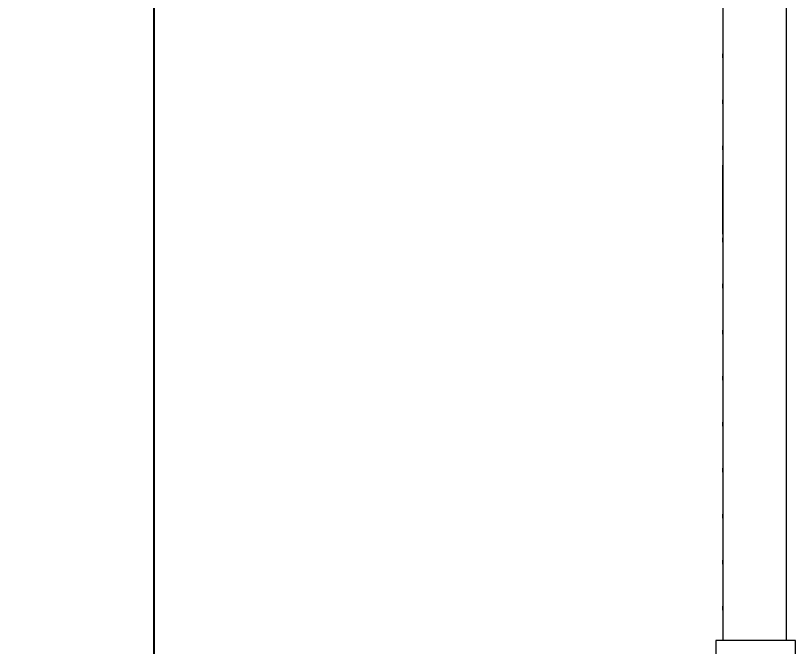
# Model space of a CAD drawing. Header units: millimetres. Extents: x -999 to 4635, y -962 to 3668.
# Drawn here: x -998.6 to -659.9, y 2512.4 to 2786.5 of the extents above; entities that cross this region are included whole.
import ezdxf

# ---------------------------------------------------------------- set-up
doc = ezdxf.new("R2010")
doc.units = ezdxf.units.MM
doc.layers.add('GORUNEN', color=7, linetype='Continuous', lineweight=9)
doc.layers.add('OLCU', color=4, linetype='Continuous', lineweight=9)
doc.styles.add('PI3D', font='arial.ttf')
doc.dimstyles.new('PF_MM', dxfattribs={"dimtxt": 40, "dimasz": 32, "dimexe": 24, "dimexo": 20, "dimgap": 14, "dimtad": 1, "dimdec": 1, "dimtxsty": 'PI3D', "dimcen": 2.5, "dimclrd": 4, "dimclre": 4, "dimclrt": 3, "dimazin": 3, "dimtfac": 1, "dimtmove": 0, "dimatfit": 3})

msp = doc.modelspace()

# ---------------------------------------------------------------- linework, layer by layer
at = {"layer": 'GORUNEN'}
for points in [[(-663.86, 2946.5), (-663.86, 2515)], [(-691.36, 2917.99), (-691.36, 2515)], [(-691.36, 2789.9), (-691.36, 2784.87)], [(-691.36, 2784.87), (-691.36, 2783.1)], [(-691.36, 2783.1), (-691.36, 2769.9)], [(-691.36, 2768.13), (-691.36, 2769.9)], [(-691.36, 2769.9), (-691.36, 2764.87)], [(-691.36, 2764.87), (-691.36, 2763.1)], [(-691.36, 2763.1), (-691.36, 2749.9)], [(-691.36, 2748.13), (-691.36, 2749.9)], [(-691.36, 2749.9), (-691.36, 2744.87)], [(-691.36, 2744.87), (-691.36, 2743.1)], [(-691.36, 2743.1), (-691.36, 2729.9)], [(-691.36, 2728.13), (-691.36, 2729.9)], [(-691.36, 2729.9), (-691.36, 2724.87)], [(-691.36, 2724.87), (-691.36, 2723.1)], [(-691.36, 2723.1), (-691.36, 2721.5)], [(-691.36, 2706.5), (-691.36, 2721.5)], [(-691.36, 2721.5), (-691.36, 2706.5)], [(-691.36, 2691.5), (-691.36, 2706.5)], [(-691.36, 2706.5), (-691.36, 2691.5)], [(-691.36, 2691.5), (-691.36, 2689.9)], [(-691.36, 2688.13), (-691.36, 2689.9)], [(-691.36, 2689.9), (-691.36, 2684.87)], [(-691.36, 2684.87), (-691.36, 2683.1)], [(-691.36, 2683.1), (-691.36, 2669.9)], [(-691.36, 2668.13), (-691.36, 2669.9)], [(-691.36, 2669.9), (-691.36, 2664.87)], [(-691.36, 2664.87), (-691.36, 2663.1)], [(-691.36, 2663.1), (-691.36, 2649.9)], [(-691.36, 2648.13), (-691.36, 2649.9)], [(-691.36, 2649.9), (-691.36, 2644.87)], [(-691.36, 2644.87), (-691.36, 2643.1)], [(-691.36, 2643.1), (-691.36, 2629.9)], [(-691.36, 2628.13), (-691.36, 2629.9)], [(-691.36, 2629.9), (-691.36, 2624.87)], [(-691.36, 2624.87), (-691.36, 2623.1)], [(-691.36, 2623.1), (-691.36, 2609.9)], [(-691.36, 2608.13), (-691.36, 2609.9)], [(-691.36, 2609.9), (-691.36, 2604.87)], [(-691.36, 2604.87), (-691.36, 2603.1)], [(-691.36, 2603.1), (-691.36, 2589.9)], [(-691.36, 2588.13), (-691.36, 2589.9)], [(-691.36, 2589.9), (-691.36, 2584.87)], [(-691.36, 2584.87), (-691.36, 2583.1)], [(-691.36, 2583.1), (-691.36, 2569.9)], [(-691.36, 2568.13), (-691.36, 2569.9)], [(-691.36, 2569.9), (-691.36, 2564.87)], [(-691.36, 2564.87), (-691.36, 2563.1)], [(-691.36, 2563.1), (-691.36, 2549.9)], [(-691.36, 2548.13), (-691.36, 2549.9)], [(-691.36, 2549.9), (-691.36, 2544.87)], [(-691.36, 2544.87), (-691.36, 2543.1)], [(-691.36, 2543.1), (-691.36, 2529.9)], [(-691.36, 2528.13), (-691.36, 2529.9)], [(-691.36, 2529.9), (-691.36, 2524.87)], [(-691.36, 2524.87), (-691.36, 2523.1)], [(-691.36, 2523.1), (-691.36, 2515)], [(-688.36, 2515), (-694.36, 2515)], [(-694.36, 2515), (-694.36, 330)], [(-665.86, 2515), (-688.36, 2515)], [(-659.86, 2515), (-665.86, 2515)], [(-659.86, 35), (-659.86, 2515)]]:
    msp.add_lwpolyline(points, dxfattribs=at)

# ---------------------------------------------------------------- dimensions: what is measured, and where the dimension line sits
at = {"layer": 'OLCU'}
msp.add_linear_dim(base=(-938.34, 0), p1=(-778.34, 0), p2=(-778.34, 3067.12), angle=90, dimstyle='PF_MM', dxfattribs=at).render()

doc.saveas('drawing.dxf')
